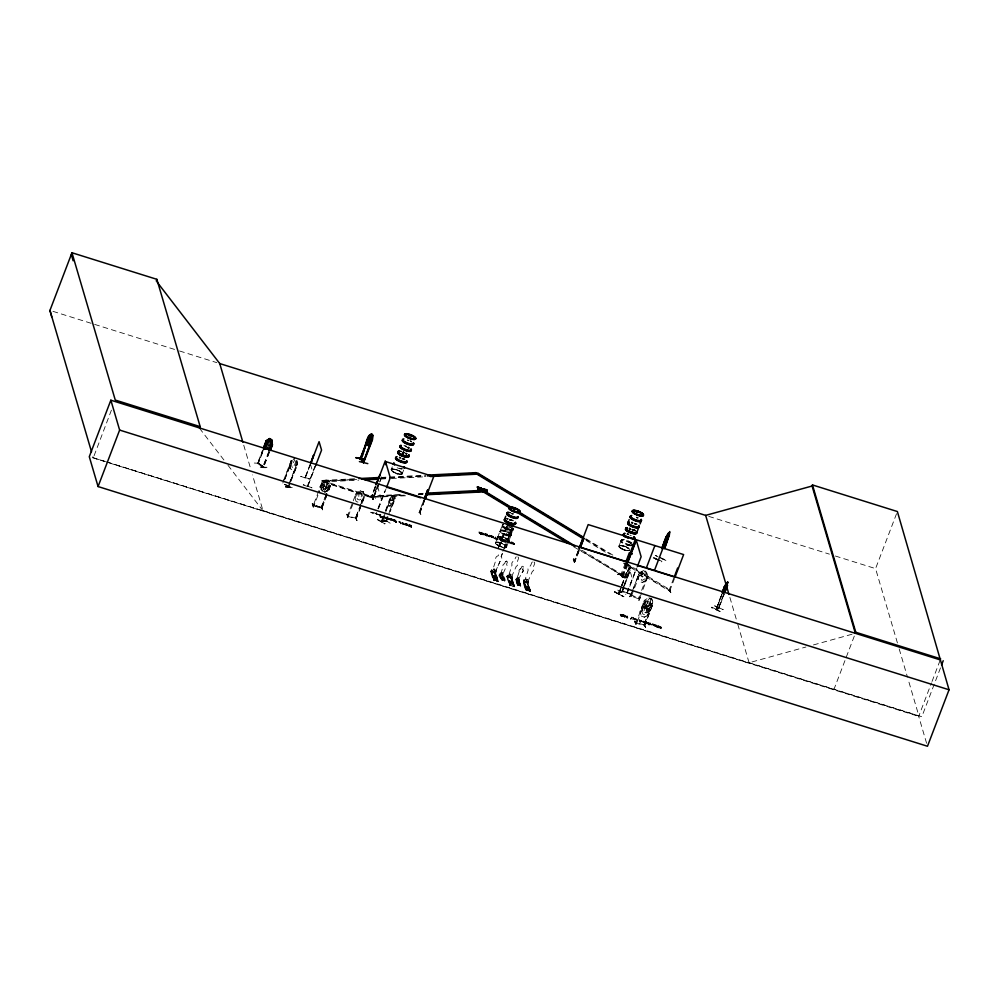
<?xml version="1.0" encoding="UTF-8"?>
<svg xmlns="http://www.w3.org/2000/svg" width="999" height="999" viewBox="0 0 999 999"><rect width="100%" height="100%" fill="white"/><g stroke="black" fill="none" stroke-linecap="round" stroke-linejoin="round"><path stroke-width="0.75" stroke-dasharray="5 3.75" d="M385.926 517.632C391.583 522.202 384.14 513.111 385.689 518.768C389.498 521.053 388.761 516.545 385.377 517.407M386.101 517.157L386.238 518.943M485.339 534.328C486.138 537.812 488.898 534.178 485.601 534.265C485.626 532.879 489.148 535.701 485.564 534.265M485.514 533.866L485.626 535.427M497.564 537.762L499.987 531.206M499.95 531.53L502.497 524.775M508.878 540.746L508.878 541.071A5.894 1.673 20.9 0 1 499.95 538.973A5.894 1.673 20.9 0 1 501.448 536.438A5.894 1.673 20.9 0 1 508.891 540.971L508.778 541.645A5.982 1.698 20.9 0 0 501.161 537.087A5.982 1.698 20.9 0 0 499.637 539.66A5.982 1.698 20.9 0 0 508.728 541.683L508.553 541.895A5.894 1.673 20.9 0 0 501.048 537.487A5.894 1.673 20.9 0 0 499.55 540.009A5.894 1.673 20.9 0 0 508.491 542.007L506.493 547.227A5.907 1.673 20.9 0 1 497.539 545.242L495.442 543.281L495.991 542.345M619.105 545.866L621.003 540.759M641.108 621.028L640.209 620.342L642.045 621.203L640.247 621.54L641.808 621.915L639.535 619.855L639.872 622.065L640.634 621.79L640.122 620.042M490.571 536.038L491.408 537.1L493.469 537.275L490.571 536.038C491.471 539.81 495.941 536.138 491.383 535.889M511.263 534.64L511.276 534.702A5.894 1.673 20.9 0 0 503.833 530.207A5.894 1.673 20.9 0 0 502.335 532.729A5.894 1.673 20.9 0 0 511.276 534.727L513.049 528.533M494.48 569.318L494.193 570.392L494.218 569.193M494.617 570.054L493.806 569.63L494.592 569.592M502.26 573.239L501.873 572.727M510.339 575.449C510.839 573.101 509.54 576.286 510.676 574.45M510.452 575.399L510.402 574.363L510.714 575.374M517.819 577.946L518.269 578.571M526.273 580.307C526.248 578.471 527.085 581.755 526.411 579.308M494.705 569.967L494.043 569.455L493.943 570.117M502.172 573.463L502.097 572.914M510.589 574.425L510.252 575.337L510.164 574.288M510.227 575.162L510.689 574.725M526.773 579.432L526.585 580.506M387.824 519.055C384.253 516.783 389.672 518.493 386.151 517.569M487.25 535.764L486.688 535.052M510.177 575.124L510.177 574.475M518.006 578.483L518.294 577.922M526.735 579.482L526.411 580.394M631.58 594.393L622.889 591.196L631.593 594.592L622.764 591.845M626.373 573.763L626.261 575.561L628.508 572.764L630.344 566.808L630.444 570.004L630.481 566.745L626.848 571.328L620.479 588.311M492.007 569.792L491.808 571.84L495.704 572.989L490.621 571.378L493.806 580.194L491.096 571.153C488.923 568.269 503.071 575.724 491.62 570.854M507.667 576.086C519.105 580.519 505.244 573.164 507.242 576.211L509.952 585.252L509.877 584.49L514.298 585.876L513.811 586.438L511.638 577.772M524.263 581.543L526.96 590.571L526.098 590.309L523.389 581.268L523.951 579.795L526.398 590.384L524.35 581.967M327.535 484.727L327.772 481.306L326.81 481.006L324.051 485.327L325.474 487.325L327.547 484.665L327.647 488.698L326.623 491.396L323.863 492.907M650.436 598.851L650.299 606.256L649.275 608.94L646.515 610.464L644.58 609.852L643.481 607.117L644.505 604.432L649.462 598.551L650.436 598.888M285.414 487L292.245 487.537M285.527 486.563L292.108 486.963M405.606 495.791L371.178 497.365L371.366 496.216L372.103 496.515M354.545 478.771L321.878 480.407L321.603 481.118L370.092 496.69C373.139 500.074 371.441 491.57 373.264 499.225L372.602 499.55L371.441 496.241M376.411 513.823L376.623 512.937M622.477 576.485L626.835 563.923M626.91 592.907L635.801 570.179L626.922 592.969L627.597 592.007M626.798 592.644L627.347 593.081L629.245 587.874M402.098 452.872L403.596 453.196M402.497 452.597L403.246 452.834M502.972 577.822L501.985 577.684M502.472 577.897L502.997 577.572M506.68 547.152L503.034 547.44L497.527 545.242A5.907 1.673 20.9 0 1 499.05 542.707A5.907 1.673 20.9 0 1 506.518 547.24M512.849 530.019L507.717 529.32L508.316 529.145M511.276 534.502L511.101 535.452A5.982 1.698 20.9 0 1 502.01 533.416A5.982 1.698 20.9 0 1 503.533 530.856A5.982 1.698 20.9 0 1 511.101 535.452L510.939 535.664A5.894 1.673 20.9 0 0 503.434 531.256A5.894 1.673 20.9 0 0 501.935 533.778A5.894 1.673 20.9 0 0 510.876 535.776L508.653 541.283L509.165 543.006L509.927 542.719L508.841 540.821L509.927 542.719M513.374 529.632L513.399 529.02M510.064 581.343L512.112 581.805L510.152 581.206M629.857 529.445L630.694 529.482M296.641 461.076L295.367 466.57L293.244 467.769L291.933 466.858L291.458 463.823L294.805 458.291M625.511 574.837L625.274 578.009L625.599 574.887M408.067 525.749C407.929 523.089 402.747 523.926 406.443 525.661C410.389 527.122 406.331 521.366 405.032 524.088M405.219 523.626L406.019 524.912L408.241 525.274M497.614 537.474L495.579 542.894M408.716 524.687L411.476 527.222C404.583 524.987 412.05 523.101 410.814 526.835L408.853 526.223M409.378 524.862L411.401 525.886L411.476 527.222M322.527 483.041L319.917 490.309M356.481 518.056C350.899 517.994 348.276 514.16 347.352 516.233L356.019 493.506L356.993 493.469L354.17 500.974M360.152 506.006L363.936 495.991M641.62 590.384L647.327 575.886M645.192 600.586L636.725 623.426L636.825 622.389L635.726 623.001L644.567 625.761L653.221 603.121L651.648 598.613L648.651 597.677L644.343 600.362L641.595 607.504L643.181 612.012L646.166 612.949L650.486 610.289M382.929 519.13L390.359 523.339L383.029 518.768M509.89 526.798L509.827 527.047A5.869 1.661 20.9 0 1 511.076 527.684A5.894 1.673 20.9 0 0 509.852 527.022L509.702 527.047M407.442 525.574L406.805 524.413L405.694 524.65L407.305 525.686L407.142 524.05L405.656 524.263M295.766 460.851L294.805 464.76L293.644 465.709L292.857 463.386L294.68 460.089M491.608 570.953L494.105 580.282L493.618 579.732L498.151 580.819L498.251 581.555L495.516 572.527L496.078 571.066L495.292 572.14L500.074 561.326A3.147 2.96 -16.4 0 0 501.161 556.693L502.31 553.583A1.573 1.474 -16.4 0 0 501.735 551.873M523.863 581.006L528.321 582.454L523.813 581.231M303.184 485.027L312 487.837L303.309 484.552M647.926 609.952L647.24 610.039L646.753 607.342L644.555 609.203L643.568 608.841M405.819 523.888L407.617 525.099M393.431 520.479C390.996 517.607 395.067 522.514 391.333 518.868L391.92 519.055C394.593 521.341 393.094 522.152 391.158 519.343L391.333 518.868M393.606 520.004L391.92 519.055M492.844 537.175L491.583 536.588M654.695 625.549C652.609 622.839 655.781 627.384 652.597 623.938L653.184 624.125C656.093 626.348 654.258 627.235 652.422 624.412L652.597 623.938M654.882 625.074L653.246 625.424L655.282 626.423M513.461 529.383L512.874 530.044L508.404 529.208M493.931 569.605L494.305 570.292L494.243 569.305M506.718 561.063L507.405 562.1L506.555 564.348A2.098 1.973 -16.4 0 1 505.831 567.444L502.672 574.612C512.275 590.496 490.172 571.228 503.146 574.825C494.018 568.731 508.216 591.158 499.787 574.138L500.462 573.126L500.337 574.487L502.822 575.274L503.184 573.975L502.972 575.536L500.024 574.612L500.462 573.126M526.261 579.507L526.585 580.307L526.86 579.595M617.757 590.109L625.898 594.38M659.29 557.405C683.89 569.018 635.764 546.465 664.897 559.652M714.735 605.844L723.239 609.652L714.685 605.931M494.105 569.58L493.793 569.53M526.66 579.795L526.66 580.357M526.66 580.232L526.223 579.707M398.751 521.94C403.858 524.762 396.403 519.005 400.949 523.026M398.901 521.553L401.123 522.552M402.622 523.226L402.934 524.512L404.782 524.288L402.734 523.189L404.757 524.363M404.583 524.837L402.447 523.701M510.926 542.907C521.466 548.476 504.645 537.062 513.736 544.318M511.101 542.445L513.911 543.856M372.028 512.212L380.856 514.96L371.915 512.787M380.731 515.559C362.25 508.866 373.426 514.31 380.856 514.935M649.475 624.363C654.532 626.198 647.252 621.44 651.048 623.463C654.695 626.635 646.241 623.501 651.573 624.375M500.699 574L503.059 566.57A2.098 1.973 -16.4 0 1 504.595 563.736L505.494 561.463M523.464 566.658L522.065 566.183L520.754 568.831A2.098 1.973 -16.4 0 0 519.205 571.628L516.833 579.02M532.492 561.975A1.573 1.474 -16.4 0 0 531.68 562.837L530.519 565.884A3.147 2.96 -16.4 0 0 528.184 570.079L524.637 581.156L527.584 582.08L529.857 591.445M385.514 517.045L385.689 518.768M484.79 534.115C488.136 533.266 488.898 537.762 485.102 535.476L485.064 533.578L487.462 534.365M484.94 533.741L485.102 535.476M620.766 614.897C629.645 615.859 615.996 613.611 622.852 616.283C616.982 615.047 626.323 617.894 622.464 615.209M620.941 614.435L621.59 614.872M661.163 626.972L658.066 625.911L661.163 626.972L658.99 626.136L658.478 626.71L661.375 627.896L657.841 626.46L659.377 627.447M658.691 626.148L660.938 627.422M507.717 576.111L511.688 578.071L511.888 576.023L512.487 576.997L511.925 578.471L507.504 577.085L507.804 574.737M633.204 619.542L633.691 618.281L634.827 619.517L635.851 618.955L637.187 620.791L635.851 618.955M111.413 410.152L93.294 457.842L105.207 461.563M269.53 451.985L263.436 467.544L257.53 463.399L262.375 450.699M262.612 450.711L257.754 463.411L263.686 467.557L263.561 466.633M257.892 463.461C257.542 461.875 259.49 463.261 258.129 463.823L263.149 451.086M262.924 451.073L258.067 463.786M254.295 463.037L260.851 463.436M260.264 467.37L260.439 466.908C281.243 468.306 246.416 467.445 267.02 467.27M268.768 451.598L262.824 467.17L263.149 466.321M268.993 451.61L262.749 467.095M269.305 451.973L263.336 467.495M283.666 480.207L291.209 460.427L290.01 463.948L290.634 468.918L292.719 470.342L296.029 468.081M282.817 483.041L291.446 460.364L294.805 458.179M284.74 479.17L292.083 460.851L284.965 479.183M291.209 460.427L292.207 460.564M288.212 486.813L289.735 482.529M288.973 483.928L296.753 464.173L290.272 481.118M288.199 485.964L288.973 486.276L288.486 487.175L288.649 486.263L285.964 484.503M291.121 480.069L297.452 464.572L296.99 460.839M290.272 482.904L288.723 487.187L284.578 484.278M290.821 481.493L297.452 464.572M310.214 463.998L304.92 478.022L310.564 464.235M305.307 478.022L310.514 464.085M309.653 478.821L300.637 476.386L309.453 479.183M308.067 485.489L307.305 486.301L315.971 463.586M307.717 486.288L316.283 463.673M316.321 463.823L307.742 486.438M313.062 506.918L312.188 503.721L313.062 506.93L313.736 506.618L312.6 503.783M313.199 505.619C312.949 503.858 314.985 505.319 313.911 505.844L319.355 491.608M313.948 505.706L314.36 504.932M321.878 480.407L370.367 495.991L370.279 497.315L322.952 481.93L323.214 481.231L357.442 479.508M323.127 482.554L323.214 481.231M320.829 489.572L324.613 483.678L320.304 486.376L321.903 490.909L324.887 491.845L329.195 489.16L327.61 484.615L324.613 483.678M320.954 508.016L329.658 485.277L330.482 485.701L329.87 485.039L321.079 508.066M321.915 508.341L327.21 494.068M330.457 485.576L327.834 492.744L324.588 494.73M327.235 494.18L321.853 508.304L313.199 505.594L321.765 482.842L325.999 480.132L328.983 481.068L330.582 485.601L327.784 492.769M347.964 517.282L347.34 517.557L347.989 517.282L347.003 514.11L346.378 514.435L347.315 517.607M348.151 516.495L353.609 502.272M360.664 504.483L355.307 518.743L359.615 507.417M361.201 503.071L363.898 496.016L364.71 496.241L362 503.321M347.365 516.108L356.106 518.968L361.463 504.732L356.168 519.005M362.038 503.434L364.822 496.228L363.236 491.733L360.239 490.796L355.944 493.481L354.558 497.04L356.156 501.573L359.128 502.41L363.449 499.825L359.128 502.41M370.279 497.315L370.367 495.991L401.436 494.43M375.324 486.076L371.178 497.365L375.636 486.176M375.724 486.463L371.603 497.44M377.422 485.651L372.714 498.226L377.447 485.764M379.32 482.992L373.414 498.451L379.358 483.104M379.882 481.543L382.093 475.736L379.907 481.655M391.221 469.63L392.27 466.845M376.348 513.074L376.099 513.986L376.323 512.837M377.984 508.479L384.627 491.071M378.072 508.766L384.727 491.358M378.284 508.578L384.94 491.158M378.384 508.866L385.951 489.023M402.609 452.909L403.109 453.071M381.83 516.695C384.215 515.184 386.476 519.318 382.043 516.72C385.09 520.117 384.603 513.161 381.518 517.794L380.931 517.607C377.872 513.086 382.43 516.358 381.593 516.958M379.745 516.908L380.956 516.595M380.931 517.607L380.719 515.859L379.558 515.197M381.368 517.257L384.278 517.744M381.818 517.557L381.943 516.908M383.229 517.869C380.769 515.322 387.862 518.906 383.466 518.106M383.391 516.096L381.156 521.728L386.276 521.191M385.552 510.452L389.735 499.088L392.807 495.317L394.543 495.129L394.967 498.563L389.835 511.525M383.853 516.046L381.431 521.903L386.601 521.391M385.801 510.601L390.359 498.776M385.189 513.374L381.968 521.89L381.88 520.841M385.726 511.963L390.621 499.013L392.807 495.404L394.63 495.167L395.154 498.763L390.297 511.476M381.893 517.095L383.154 517.994L384.515 517.432M402.135 473.976L403.671 469.967M386.151 521.428L389.048 512.799M389.585 511.376L394.53 498.301M377.41 519.755C400.274 532.592 361.788 510.651 385.102 523.439L384.64 523.938M386.188 521.453L386.463 520.604M386.064 521.416L389.51 512.749M386.825 520.566L386.513 521.391L388.149 517.12M388.773 519.53L390.234 519.492L388.948 519.055M389.735 518.893L390.509 518.606L390.696 520.342L389.735 518.893L390.696 520.342M390.109 520.154L389.922 518.431M394.018 521.353C393.893 517.032 397.614 523.026 396.353 521.578M395.716 521.216L395.592 521.865L394.455 521.353L395.766 521.403M394.505 521.528L394.63 520.879M396.578 522.177L396.703 521.528L395.691 522.227L395.492 520.479L394.318 519.817M396.128 521.878L396.753 521.703M399.275 522.165L400.587 522.327M400.424 523.763L403.072 522.552M400.936 523.926L400.599 523.289M402.56 522.39L402.897 523.014M402.922 523.988C405.844 523.551 401.785 524.263 403.933 524.712M408.916 526.423L409.041 525.749L410.989 526.361M410.814 526.835L410.864 525.924M408.541 525.162L411.263 525.911L411.376 525.199M424.6 500.524L419.892 512.986L419.056 512.737L423.763 500.162M423.801 500.274L419.105 512.612M424.563 500.412L419.88 512.849M482.879 534.802C487.337 535.489 480.094 530.057 480.931 534.49L480.344 534.315C478.146 531.98 480.182 531.018 481.118 534.028M479.158 533.603L480.369 533.304M480.344 534.315L480.144 532.554L478.971 531.893M480.781 533.953L484.503 534.315M481.006 533.666L481.356 533.616M481.256 533.404C483.703 534.403 483.429 534.627 481.368 532.704M482.642 534.565L482.08 533.553L483.928 534.128L481.431 533.216L484.315 534.777M483.703 534.44L481.468 532.942M481.306 533.791L482.567 534.702L483.928 534.128M485.651 535.639L488.049 535.439M487.275 534.827L487.387 534.14M488.186 536.226C490.909 535.452 486.8 536.738 489.473 536.663M488.249 536.451L488.374 535.764M489.16 535.601L489.922 535.314L490.109 537.037L489.16 535.601L490.109 537.037M489.522 536.85L488.436 535.976M491.333 535.751L493.643 536.913M493.431 538.061L493.556 537.375L491.358 536.888M494.155 537.974L495.541 538.936L495.104 537.462L495.904 537.187L496.166 539.135L495.904 537.187M496.341 538.661L497.789 539.822L493.968 538.449M497.789 539.822L497.914 539.148M502.197 540.696L500.074 539.947L499.875 538.436L502.322 540.047L500.699 540.122L500.474 538.611M498.226 547.627L506.306 526.448M498.476 547.652L507.117 524.987M501.86 539.585L502.634 539.298L502.822 541.021L501.86 539.585L502.822 541.021M499.238 546.578L506.78 526.81M499.488 546.615L507.03 526.848M502.235 540.834L499.875 538.436M508.029 525.736L507.005 528.434L507.317 531.456L508.466 532.355L510.427 531.131L511.451 528.446M506.456 541.183C504.945 541.558 501.211 538.736 505.244 540.122C508.978 542.17 502.072 542.457 503.321 539.572M491.658 569.68L491.346 572.027L495.766 573.414L496.078 571.066M508.878 526.411L508.903 530.282L510.589 527.759M498.214 581.568L495.292 571.965L492.345 571.041L495.904 560.027A3.147 2.96 -16.4 0 1 498.214 555.769L499.363 552.659A1.573 1.474 -16.4 0 1 500.174 551.798M503.421 539.822C509.415 541.583 499.587 540.072 505.881 541.008C501.598 541.695 508.404 540.709 503.134 540.047M508.316 529.595C507.754 529.033 499.263 525.811 503.546 524.438A5.907 1.673 20.9 0 0 507.03 528.546A5.907 1.673 20.9 0 0 513.086 528.246L513.461 528.846M494.093 571.765L495.042 569.293L493.681 568.868L492.744 571.341M502.872 551.286L511.5 528.696L512.212 529.095M504.195 548.501L511.75 528.721M501.161 556.693L502.31 553.583M511.913 528.783L511.963 528.446A5.869 1.661 20.9 0 1 511.226 530.457A5.894 1.673 20.9 0 1 503.758 527.809A5.894 1.673 20.9 0 1 503.309 525.249A5.869 1.661 20.9 0 0 503.783 527.809A5.869 1.661 20.9 0 0 511.226 530.457A5.894 1.673 20.9 0 0 512.075 528.371M504.42 548.838L511.5 528.696M495.729 570.966L495.492 572.714M504.67 548.863L512.312 529.12L512.125 526.685M509.752 543.194L509.428 540.996M509.165 543.006C506.68 539.285 505.469 541.745 509.128 542.869M510.239 542.782C511.438 539.86 517.332 545.666 512.587 544.492C507.455 542.857 513.236 541.396 514.41 544.443M501.873 574.5L502.485 572.789L501.585 572.514L500.961 574.163M502.647 574.687L502.947 573.913M501.81 577.247L502.385 577.272M504.57 580.981L502.497 575.124L503.184 573.975M507.954 576.898L508.154 574.85M512.225 576.123C511.176 583.928 518.094 595.304 511.438 577.022L508.491 576.098L512.037 565.022A3.147 2.96 -16.4 0 1 514.36 560.826L515.509 557.717A1.573 1.474 -16.4 0 1 516.321 556.855M508.916 576.473L509.84 573.926L511.213 574.425L510.239 576.823M511.438 577.197L511.888 576.023M511.463 577.085L516.221 566.383A3.147 2.96 -16.4 0 0 517.307 561.75L518.456 558.641A1.573 1.474 -16.4 0 0 517.882 556.93M519.293 579.807C512.15 575.337 521.091 586.276 517.382 584.977C511.975 571.203 520.516 585.102 517.782 585.127L516.383 578.109L516.483 579.545C517.994 581.905 520.229 578.384 519.13 580.594L516.183 579.67L516.608 578.184M517.12 579.27L517.732 577.572L518.656 577.909L518.019 579.545M518.306 579.932L521.99 572.502A2.098 1.973 -16.4 0 0 522.727 569.455L523.451 566.62M519.193 582.979L518.131 582.742M523.951 579.795L523.651 582.142L528.071 583.528L528.371 581.181L527.584 582.255M524.3 579.907L524.1 581.955L527.834 583.129L528.371 581.181M526.411 581.955L527.335 579.408L525.986 578.983L525.037 581.455M528.034 581.081L527.909 583.079M529.283 586.962L524.75 585.876L529.283 586.962C531.493 590.909 518.019 583.104 529.545 587.837M529.757 588.611L525.224 587.512L529.757 588.611C531.967 592.557 518.493 584.752 530.019 589.472M530.182 590.059L525.661 588.973L530.182 590.059L530.432 591.645M573.863 558.866L573.251 559.19M578.508 549.925L574.35 561.051L578.533 550.037M579.295 550.174L575.062 561.276L579.895 548.826M574.625 562.425L573.251 559.165L574.725 562.524L573.901 558.866M617.894 574.238L626.735 576.985L617.906 574.238M614.298 592.02C632.854 600.424 620.154 595.953 614.485 591.608L622.402 596.028M625.399 562.986L620.591 575.499L620.928 574.562L621.878 574.987M621.053 574.587L621.578 575.811L626.198 563.236M626.748 563.636L621.99 576.036M627.047 563.736L622.402 576.236M622.427 576.46L627.397 563.811M622.702 576.148L622.877 575.399M622.277 576.935L623.201 577.272M623.014 575.312L623.538 576.523L628.159 563.948M623.688 586.813C625.411 590.409 614.323 599.437 619.942 589.722M618.269 593.893L621.316 586.763M621.853 585.339L627.26 570.879M621.303 587.025L618.581 594.105L621.603 586.888M621.84 585.614L627.397 571.066L630.394 566.695M622.14 585.476L626.947 571.366M623.388 586.95L621.478 592.757L622.602 589.909M623.925 585.539L629.894 569.642M624.225 585.402L630.207 569.817M623.139 588.498L630.144 570.142M623.975 586.95L621.865 592.657L618.693 594.093M624.512 585.539L630.444 570.004M629.795 586.425L636.825 568.031M620.129 614.647C630.107 619.168 612.712 611.688 623.451 615.159M620.641 615.908L620.779 615.184L621.765 615.646M631.168 594.505L629.345 596.678L629.957 596.391M632.729 590.122L630.569 595.766L639.31 599.125M633.266 588.711L639.173 573.001L643.468 570.579L646.453 571.753L648.001 576.51L646.64 580.094L642.332 582.517L639.36 581.343L637.799 576.585L639.447 581.243M623.276 615.634L623.376 614.885M631.693 592.869L630.644 595.829L631.418 595.978M632.23 591.458L639.26 573.064L643.481 570.691C648.264 570.579 646.628 575.836 645.441 578.596L641.882 580.531L639.685 576.323L643.468 570.579M626.823 617.919L627.884 617.719L624.737 615.534L625.124 616.858L624.363 617.145L624.05 615.009L627.235 617.307L626.823 617.919L624.562 616.008L624.75 615.222M631.256 596.078L631.643 595.117L638.561 598.151M631.455 596.116L640.234 573.114M624.363 617.145L625.124 616.858M623.875 615.471L627.06 617.782L626.635 616.346L627.397 616.058L627.884 617.719M627.709 618.194L627.397 616.058M659.115 560.027C651.76 556.293 651.111 557.654 658.94 560.501M630.381 619.105L631.768 617.095L632.117 617.732L630.381 619.105L631.768 617.095M647.914 576.485L639.26 599.213L638.286 598.826L638.623 598.026M639.51 595.953L638.336 598.738M630.918 619.268L632.305 617.257M639.123 600.524L640.159 597.527L639.11 600.549L638.798 599.887M639.073 599.163L639.585 598.389M634.815 619.78L633.316 617.906L634.815 619.78L635.564 618.606L637.374 620.317M633.853 618.081L634.64 619.992L635.676 619.43M636.213 624.637L635.401 620.991L636.388 624.163L635.714 624.487L634.815 621.278L635.726 624.462M637.187 620.791L636.113 618.781M636.088 622.165L635.951 623.201L644.417 600.399L645.242 600.686M636.613 623.251L637.025 622.477M661.575 561.875L661.912 561.313L657.692 559.428M639.872 622.065L639.535 619.855M640.159 620.167L642.669 621.54L640.297 621.715L642.17 622.215L643.731 621.153L645.841 622.14L645.816 623.164L643.181 622.489L642.919 620.978M643.019 621.216C646.528 621.765 645.766 623.576 642.856 622.077M652.534 602.609L643.718 625.624L652.322 602.822L653.134 603.259L651.56 598.688L648.663 597.777L645.878 600.849L644.855 603.533L645.953 606.268L647.889 606.868L650.649 605.357L651.673 602.659L651.573 598.726M644.58 625.886L653.234 603.146M646.465 623.164L648.426 623.301L649.138 624.974L648.813 622.752L647.989 623.576L645.903 621.853L647.752 623.089L646.291 623.638L647.752 623.089M644.255 624.213L645.541 627.509L644.343 623.826M646.291 623.638L647.202 623.388M647.989 623.576L648.214 622.577M649.138 624.974L648.813 622.752M648.551 624.787L648.426 623.301M651.398 624.85L649.362 623.001M649.512 624.587L649.625 623.875M653.184 624.125L655.307 625.761L652.422 624.412M623.351 563.074L668.593 590.559L669.954 589.797L669.655 590.834M655.219 626.211C656.318 622.802 658.416 628.021 657.841 627.247M673.713 578.209L668.905 590.734L670.017 590.172M655.769 626.598L655.893 625.961L656.98 626.298L655.769 626.598L657.03 626.473L655.893 625.961M669.705 590.996L674.512 578.458M669.892 591.033L670.167 590.097L669.367 589.835M657.392 626.947L657.966 626.61L656.955 627.297L656.755 625.549L655.581 624.887M669.38 589.385L670.853 592.719L669.555 588.923M661.375 627.896C652.335 627.434 665.796 627.996 658.628 626.585M658.353 627.722L658.491 626.997M658.316 627.472L660.739 627.622M716.083 609.278L721.715 593.906M721.99 593.756L716.408 609.477M722.015 594.043L716.046 609.59C719.879 610.189 719.018 604.969 718.83 608.116L724.375 593.818M716.158 609.577L722.277 593.893M718.368 607.904L723.813 593.843M724.113 593.968L718.793 608.091M711.875 607.142L720.092 611.45L711.55 607.692M897.427 642.944L875.574 568.606L897.377 511.538M833.803 689.809L855.369 633.316M926.597 743.268L918.705 716.383L931.493 682.879M932.042 681.443L940.271 659.902M940.484 667.894L921.827 716.733L749.088 662.749L805.968 647.002M660.526 628.184L658.528 627.247M621.353 539.972L620.966 541.083M514.597 543.98L512.312 543.856L510.427 542.32M646.003 622.689L642.732 621.453L645.479 622.414L643.618 621.828M495.292 571.965L500.074 561.326M527.609 582.142L532.355 571.378A3.147 2.96 -16.4 0 0 533.441 566.745L534.627 563.761A1.573 1.474 -16.4 0 0 533.691 561.888M629.457 567.594L627.16 573.613L629.545 567.644M653.196 557.991L658.965 560.389M653.508 557.467L656.293 558.791M642.432 622.115L641.52 621.003M719.942 611.525L711.588 607.617M716.608 608.816L716.733 608.641M614.447 591.658L622.727 595.554M366.883 495.604L375.649 498.239M626.573 577.36L617.669 574.537M652.21 624.525L649.687 624.113M388.636 518.743L385.864 518.294M632.617 619.355L633.316 617.906M639.16 573.026L639.984 573.488M644.268 571.565L645.242 571.915L645.017 575.337L642.944 577.934L641.533 575.774L644.28 571.528M642.32 582.417L646.64 580.094M393.194 495.804L390.896 501.823L392.532 500.312L393.269 495.854M629.832 596.878L631.293 594.03M647.052 576.186L647.802 576.585M638.511 598.239L639.622 598.301M638.623 600.349L640.159 597.527M494.493 570.142L494.255 569.667M629.382 567.257L627.534 571.366M628.733 573.339L626.298 577.447L628.846 573.401M404.22 524.138L403.097 523.513M526.997 580.082L526.336 579.57L526.91 579.907M648.101 602.135L645.342 606.455L646.765 608.466L648.838 605.794L649.063 602.434L648.089 602.097M646.44 606.405L644.268 609.115L644.13 612.387M635.002 619.305L635.564 618.606M390.447 505.869L393.594 502.147L390.522 505.919L388.711 506.068L388.361 502.672L388.786 506.106M623.613 616.146L620.741 615.172M360.239 490.796L356.443 496.653L357.542 499.388L359.478 499.987L362.237 498.476L363.236 491.733M371.616 496.341L372.627 499.5M574.238 562.35L573.314 559.14M621.565 574.4L622.227 574.1L623.214 577.285L621.066 574.163L622.165 577.297M312.749 503.446L313.499 506.993M346.828 514.485L347.802 517.757M619.268 593.181L618.568 593.106L621.703 592.17M388.012 518.593L386.388 518.256M487.425 535.289L485.801 534.964M526.635 580.057L526.498 580.307M322.078 490.497L323.776 489.11L323.264 485.939L324.463 488.736L327.26 487.15L324.775 489.448L325.387 492.495M645.092 612.687L646.565 611.6L647.402 606.705M503.446 524.7C499.288 525.811 506.955 529.507 508.479 529.545M507.717 529.22L508.266 529.707M510.964 532.642L507.817 534.915L506.056 533.516L505.669 528.558L506.056 533.516M402.247 473.613A5.869 1.661 20.9 0 1 393.344 471.628A5.869 1.661 20.9 0 1 394.83 469.105A5.869 1.661 20.9 0 1 402.247 473.613C394.368 477.534 382.492 462.5 401.273 472.102M320.292 486.338L324.638 483.816M320.417 486.363L321.978 490.834L324.875 491.708L329.208 489.185M642.969 603.92L647.265 601.223L650.262 602.16L651.86 606.705L647.552 609.39L644.542 608.416L643.044 603.983M647.539 609.29L651.872 606.73M650.399 610.227L646.153 612.837L643.244 611.888L641.583 607.467M641.52 616.271L644.492 617.107L648.826 614.547L644.505 617.207L641.508 616.233L639.922 611.738L641.296 608.141L645.604 605.494L648.601 606.43L650.199 610.963L648.601 606.43L645.616 605.519L641.808 611.351L642.906 614.085L644.842 614.685L647.602 613.174L648.626 610.476L648.526 606.505M716.308 608.691L718.618 607.392M718.905 607.529L716.358 608.766M376.448 514.085L376.723 513.249M625.187 577.959L626.398 577.41M621.765 591.633L621.84 591.645M618.881 593.219L621.415 592.032M491.958 571.428C496.241 592.482 494.892 571.64 490.996 571.316M494.23 572.539L496.803 581.118L494.18 572.477L495.142 572.802M495.516 572.527L498.126 581.543M502.235 574.775L503.633 580.681L502.235 574.775L504.483 580.669L501.685 580.057M509.902 585.252L506.768 576.435L511.663 577.597L510.901 577.747M494.655 572.265L497.277 581.268L498.039 581.106L493.156 579.982L490.621 571.378M510.839 585.501L508.104 576.485M510.801 577.322L513.511 586.351L510.327 577.534L511.013 577.759M518.706 580.194L520.379 585.913L518.506 580.132M512.899 586.176L513.536 586.338M529.682 591.396L526.948 582.38L529.57 591.383L530.332 591.221L525.437 590.059L522.927 581.493L527.809 582.654L530.519 591.683M517.37 584.964L520.779 586.026L518.956 580.007M520.154 585.864L520.704 585.539L517.832 585.114M409.203 525.337L411.213 525.899M382.242 521.053L381.493 520.929L386.238 520.829M493.031 536.7L491.396 537.05L493.369 537.837M718.581 607.792L715.721 609.415M813.448 644.929L853.87 633.741M495.991 542.357L501.998 543.381L506.68 546.74A5.869 1.661 20.9 0 0 499.2 542.37A5.894 1.673 20.9 0 0 497.689 544.88A5.894 1.673 20.9 0 0 506.643 546.878A5.894 1.673 20.9 0 0 499.188 542.357A5.869 1.661 20.9 0 0 497.702 544.88A5.869 1.661 20.9 0 0 506.618 546.878L506.58 546.79M420.204 512.162L419.305 511.875M574.213 560.876L575.237 561.288L574.437 561.063M321.241 507.092L322.128 507.367M644.118 624.837L644.892 625.062L644.08 624.675M389.048 500.874L394.205 500.312M388.773 505.969L390.534 505.831M389.86 499.15L392.882 495.454M395.154 498.763L394.817 498.563M381.93 521.103L385.976 520.679M643.718 608.628L646.428 606.655L646.291 603.546L647.115 606.281L650.024 604.77L647.439 606.992L647.939 609.914M647.027 623.863L648.251 623.763M621.952 574.475L623.014 577.622M622.614 577.559L621.291 573.751M635.751 624.437L634.852 621.266M506.73 561.113L505.369 561.7M499.575 574.225L501.261 579.944M506.818 576.498L509.39 585.064L514.323 586.625M510.689 577.472L513.424 586.326M516.57 579.395L515.721 579.283L517.445 585.002M518.094 580.019L519.805 585.739M514.16 586.338L511.55 577.747M529.445 591.133L526.935 582.554M380.994 477.435L421.453 475.399M321.603 481.118L354.283 479.47M380.731 478.146L425.849 475.874M380.781 478.334L425.899 476.061M322.952 481.93L358.728 480.132M380.519 479.033L389.847 478.558M391.408 478.484L425.636 476.76M418.519 493.568L423.176 493.331M370.092 496.69L404.27 494.98M418.244 494.268L422.914 494.03M404.333 495.167L371.703 496.803L370.367 495.991M418.306 494.455L422.964 494.218M621.715 575.087L622.814 575.037L580.294 549.213M573.626 546.74L622.539 575.736L578.696 549.113M668.593 590.559L669.68 590.496L624.437 563.024M648.376 623.101L646.678 622.09M391.958 519.193L394.23 520.217L392.17 519.88M653.221 624.263L655.244 624.899L656.955 627.297M399.975 474.388L401.036 474.438M385.951 517.869L388.449 519.205M485.377 534.565L486.663 534.852M258.067 462.587L258.441 462.999M263.224 466.508L258.354 463.236M290.771 468.856L290.072 463.948M288.286 486.126L285.726 484.49M285.402 486.913L291.983 487.275M292.232 487.574L285.314 487M511.963 529.07L510.939 532.704M507.829 534.802L506.118 533.441M356.493 518.181L355.669 517.794M636.975 622.589L636.226 622.215M401.548 451.448L400.262 451.248A5.907 1.673 20.9 0 1 401.548 451.461M402.56 452.572L402.722 452.622A5.894 1.673 20.9 0 1 404.108 453.146A5.869 1.661 20.9 0 0 402.672 452.647M502.01 577.36L503.059 577.872M393.956 521.141L391.158 519.343M493.618 537.587L491.296 536.775L490.746 535.576M394.193 520.879L391.883 520.067M655.456 625.961L653.334 625.249M313.249 505.494L321.79 508.166M348.476 515.671L347.864 515.496M403.059 453.284L402.335 453.059M630.619 528.671L629.208 528.284A5.907 1.673 20.9 0 1 630.631 528.633L629.195 528.309M263.748 466.72L258.579 463.249M653.433 624.949L656.83 625.861L657.542 627.484M410.676 526.386L408.916 525.686M420.904 514.672L419.53 511.288L420.517 514.473M373.364 498.264L372.664 498.051L373.526 498.339M418.956 512.674L419.78 512.824M621.453 575.674L620.791 575.574M708.753 516.371L829.407 554.145M835.364 556.018L875.574 568.606M52.935 311.338L93.144 323.926M94.63 324.388L178.047 350.512M179.533 350.974L216.771 362.637M325.999 480.157L328.996 481.093M360.252 490.896L363.161 491.845L364.722 496.266M323.401 481.843L370.542 496.603M305.269 477.197L304.957 478.022M321.79 482.892C323.601 482.33 318.306 487.362 318.943 489.96L320.13 493.331M490.297 536.563L489.335 535.127M502.997 540.546L502.047 539.11M503.234 540.559L505.656 541.321M481.893 534.028L483.753 534.602M503.846 540.896L505.706 541.483M480.531 533.841L481.231 534.253M494.205 538.174L497.964 539.348M394.106 520.654L395.204 520.829L395.691 522.227M382.48 517.32L384.328 517.894M381.106 517.132L381.755 517.382M394.455 521.353L395.542 521.69M395.879 521.753L396.528 522.002M409.091 525.949L411.65 526.748M650.274 602.197L647.277 601.261L647.165 604.57L649.6 603.783L650.199 602.21L651.748 606.705M355.706 517.357L357.13 520.679M321.69 506.281L322.39 509.852M500.636 573.713L500.237 573.051M516.783 578.771L516.383 578.109M516.008 579.095L519.243 579.994M639.348 620.329L640.459 622.252M645.429 622.252L643.006 621.49L645.866 623.064M646.503 622.564L645.729 622.315L647.577 623.563M643.443 622.302L645.292 622.877M657.142 626.835L657.792 627.072M530.444 590.921L526.023 589.547L526.136 590.297M262.949 510.539L918.88 715.921L907.916 678.633M106.693 462.025L263.049 510.889L252.472 474.912M105.17 461.451L93.257 457.717L92.383 454.745M106.656 461.913L749.188 663.099L737.299 622.664M92.27 457.617L104.171 461.351M110.127 463.211L918.705 716.383M631.568 595.254L630.968 594.992M518.481 582.492L519.143 582.629M487.212 534.615C483.753 533.928 486.938 534.752 487.874 535.914M638.486 574.787L647.34 578.284M659.989 627.484L661.201 628.359M622.277 615.684L623.488 616.558M623.189 615.359L620.304 614.26M633.466 529.807L632.08 529.183A5.907 1.673 20.9 0 1 634.715 530.444L633.466 529.807L634.702 530.494M505.469 528.384L506.868 528.995M498.776 545.916L500.162 546.528M575.511 560.364L574.6 560.189M405.719 453.221L406.955 453.896A5.907 1.673 20.9 0 0 405.694 453.246M394.63 495.167L392.957 501.336L390.422 504.395L389.598 501.698M288.336 487.087L284.34 484.265M586.113 538.873L614.06 555.856M626.036 563.124L669.954 589.797M585.027 538.936L610.314 554.283M586.088 540.447L607.38 553.384M619.929 547.877L626.423 550.761A5.907 1.673 20.9 0 1 619.243 547.227L619.904 547.864L619.205 547.202A5.907 1.673 20.9 0 1 622.439 546.028A5.907 1.673 20.9 0 1 629.62 549.55M400.262 471.416L402.322 473.351M296.516 464.16L297.29 464.547L296.691 459.665M669.48 589.335L670.466 592.519M621.565 574.288L622.552 577.447M419.655 510.926L420.641 514.073M355.944 516.945L356.793 520.504M355.819 517.307L356.643 520.529M321.953 506.83L322.502 509.802M516.296 579.457L518.019 585.177M520.704 586.013L518.806 579.632M497.602 581.381L496.715 581.081M510.314 575.049L510.526 574.6M199.538 428.284L224.188 460.339M227.972 465.272L263.049 510.889M619.193 547.19C618.331 542.981 627.559 547.377 629.02 548.688A5.907 1.673 20.9 0 0 621.253 545.591A5.907 1.673 20.9 0 0 620.029 547.664A5.907 1.673 20.9 0 0 627.784 550.749M523.401 581.268L526.311 590.359M518.444 580.119L520.179 585.851M507.255 576.211L509.752 584.964M500.499 574.5L502.235 580.244M497.277 581.268L494.542 572.415M494.692 580.444L491.483 571.64M573.638 559.24L574.725 562.524M899.175 648.888L907.479 677.135M729.882 597.427L736.862 621.191M649.25 623.701L652.035 624.999M627.959 563.848L632.504 579.32M645.541 627.559L644.118 624.238L645.042 627.409M643.806 624.875L636.962 622.827M626.81 615.871L627.235 617.307M624.05 615.009L624.949 617.332M522.714 569.405L522.727 569.455A2.098 1.973 -16.4 0 1 521.99 572.502L522.002 572.539M520.741 568.793L520.754 568.831A2.098 1.973 -16.4 0 0 519.218 571.665L519.218 571.665M519.105 578.97L519.505 579.62M495.292 536.987L495.716 538.473M480.931 534.49L480.457 533.054L478.846 532.554M396.278 522.415L395.691 520.879L394.193 520.479M377.51 486.251L381.643 500.312M381.518 517.794L381.031 516.358L379.433 515.846M328.921 481.181L329.008 485.114L327.984 487.799L325.224 489.323L323.289 488.723L322.19 485.989L325.999 480.132M310.464 464.248L312.937 472.689M312.525 503.821L313.549 507.092M243.744 445.217L250.737 468.968M324.101 489.797L324.55 492.42M399.463 521.703L400.412 522.789M407.704 447.964A5.894 1.673 20.9 0 1 408.941 448.638M405.007 446.441A5.982 1.698 20.9 0 1 409.128 448.276M405.132 446.128A5.982 1.698 20.9 0 1 406.593 446.653M408.004 447.265A5.982 1.698 20.9 0 1 409.253 447.952M403.871 445.417A5.894 1.673 20.9 0 1 406.718 446.303M408.104 446.915A5.894 1.673 20.9 0 1 409.34 447.589M407.38 440.209A5.982 1.698 20.9 0 1 408.853 440.734M410.264 441.358A5.982 1.698 20.9 0 1 411.513 442.033M407.505 439.897A5.982 1.698 20.9 0 1 408.978 440.409M410.377 441.034A5.982 1.698 20.9 0 1 411.638 441.72M410.489 440.684A5.894 1.673 20.9 0 1 411.713 441.358M402.784 452.322A5.907 1.673 20.9 0 1 404.233 452.834M405.619 453.446A5.907 1.673 20.9 0 1 406.855 454.12M399.175 457.592A5.982 1.698 20.9 0 1 400.599 457.979M402.073 458.504A5.982 1.698 20.9 0 1 404.72 459.802M399.3 457.28A5.982 1.698 20.9 0 1 400.724 457.654M402.185 458.179A5.982 1.698 20.9 0 1 404.845 459.49M399.463 456.943A5.894 1.673 20.9 0 1 400.874 457.33M403.708 458.454A5.894 1.673 20.9 0 1 404.932 459.128M399.063 457.992A5.894 1.673 20.9 0 1 400.474 458.366M401.923 458.891A5.894 1.673 20.9 0 1 403.309 459.503M401.935 469.155A5.894 1.673 20.9 0 1 395.179 466.758M402.11 468.831A5.982 1.698 20.9 0 1 399.4 468.219M402.235 468.506A5.982 1.698 20.9 0 1 400.949 468.281M631.231 523.039A5.894 1.673 20.9 0 1 632.629 523.426M634.078 523.938A5.894 1.673 20.9 0 1 635.464 524.55M631.455 522.327A5.982 1.698 20.9 0 1 632.879 522.714M634.353 523.226A5.982 1.698 20.9 0 1 637.012 524.537M631.618 521.99A5.894 1.673 20.9 0 1 633.029 522.377M635.864 523.501A5.894 1.673 20.9 0 1 637.1 524.175M631.331 522.652A5.982 1.698 20.9 0 1 632.767 523.026M634.228 523.551A5.982 1.698 20.9 0 1 635.639 524.175M636.463 517.707A5.894 1.673 20.9 0 1 637.837 518.319M636.613 517.32A5.982 1.698 20.9 0 1 638.011 517.944M636.738 516.995A5.982 1.698 20.9 0 1 638.136 517.619M629.62 550.511A5.894 1.673 20.9 0 1 621.478 548.439A5.894 1.673 20.9 0 1 620.591 545.417A5.894 1.673 20.9 0 1 629.045 548.538A5.869 1.661 20.9 0 0 620.604 545.429A5.869 1.661 20.9 0 0 621.49 548.439A5.869 1.661 20.9 0 0 629.607 550.499M629.133 528.508A5.907 1.673 20.9 0 1 630.544 528.896M631.992 529.408A5.907 1.673 20.9 0 1 634.615 530.694M630.082 544.692A5.894 1.673 20.9 0 1 622.077 541.383A5.894 1.673 20.9 0 1 624.4 539.672A5.894 1.673 20.9 0 1 632.005 543.281M630.731 545.779A5.894 1.673 20.9 0 1 622.577 543.106A5.894 1.673 20.9 0 1 622.789 540.559A5.894 1.673 20.9 0 1 630.906 543.668M630.931 545.454A5.982 1.698 20.9 0 1 622.664 542.744A5.982 1.698 20.9 0 1 622.877 540.159A5.982 1.698 20.9 0 1 631.118 543.319M631.056 545.129A5.982 1.698 20.9 0 1 622.789 542.432A5.982 1.698 20.9 0 1 623.001 539.835A5.982 1.698 20.9 0 1 631.231 542.994M626.935 534.178A5.982 1.698 20.9 0 1 628.359 534.565M629.82 535.089A5.982 1.698 20.9 0 1 631.231 535.714M627.222 533.528A5.894 1.673 20.9 0 1 628.621 533.916M627.047 533.866A5.982 1.698 20.9 0 1 628.483 534.24M513.011 528.446A5.907 1.673 20.9 0 1 506.955 528.758A5.907 1.673 20.9 0 1 503.508 524.675M506.955 518.456A5.894 1.673 20.9 0 1 508.229 518.668M511.088 519.567A5.894 1.673 20.9 0 1 513.711 520.854M509.24 520.092A5.894 1.673 20.9 0 1 510.689 520.604M506.655 519.093A5.982 1.698 20.9 0 1 507.942 519.318M509.365 519.705A5.982 1.698 20.9 0 1 512.237 520.854M506.768 518.781A5.982 1.698 20.9 0 1 508.066 519.005M509.49 519.38A5.982 1.698 20.9 0 1 512.362 520.529M511.613 513.861A5.894 1.673 20.9 0 1 513.061 514.373M509.028 512.862A5.982 1.698 20.9 0 1 510.327 513.086M511.75 513.474A5.982 1.698 20.9 0 1 513.211 513.998M509.153 512.549A5.982 1.698 20.9 0 1 510.439 512.762M511.875 513.149A5.982 1.698 20.9 0 1 513.336 513.673M509.34 512.212A5.894 1.673 20.9 0 1 510.614 512.437M513.099 528.084A5.869 1.661 20.9 0 1 507.817 528.658A5.869 1.661 20.9 0 1 502.922 524.475M512.212 528.059A5.907 1.673 20.9 0 1 511.363 530.169A5.907 1.673 20.9 0 1 503.871 527.497A5.907 1.673 20.9 0 1 503.409 524.937M509.977 526.71A5.907 1.673 20.9 0 1 511.213 527.385M507.242 541.658L509.078 542.694L507.517 541.558L509.04 541.508L507.305 541.608M394.056 520.579L391.983 520.354L392.12 519.705L394.056 520.579M326.411 484.89L325.574 489.822L323.139 490.609L323.289 487.337L325.437 484.59L326.411 484.89M362.025 491.97L361.201 496.903L358.766 497.689L358.903 494.418L361.064 491.67L362.038 492.007M494.018 575.973L495.879 576.985L494.018 575.973M526.311 586.088L528.271 586.863L526.311 586.163M492.569 575.461L496.99 576.848L492.569 575.461M492.819 576.336L497.24 577.722L492.819 576.336M493.044 577.11L497.465 578.496L493.044 577.11M493.294 577.984L497.714 579.358L493.294 577.984M493.469 578.558L497.889 579.944L493.469 578.558M500.836 576.91L503.783 577.834L500.836 576.91M501.011 577.497L503.958 578.421L501.011 577.497M501.161 578.009L504.108 578.933L501.161 578.009M501.323 578.583L504.27 579.507L501.323 578.583M501.436 578.97L504.395 579.895L501.436 578.97M508.716 580.519L513.136 581.905L508.716 580.519M508.966 581.393L513.386 582.779L508.966 581.393M509.19 582.167L513.611 583.553L509.19 582.167M509.453 583.041L513.873 584.415L509.453 583.041M509.615 583.616L514.035 585.002L509.615 583.616M516.982 581.967L519.93 582.892L516.982 581.967M517.157 582.554L520.104 583.478L517.157 582.554M517.307 583.066L520.254 583.99L517.307 583.066M517.482 583.641L520.429 584.565L517.482 583.641M517.594 584.028L520.541 584.952L517.594 584.028M372.09 496.378L373.089 499.7L372.09 496.378M668.918 590.609L669.792 591.008L668.918 590.609M630.719 528.421L629.295 528.034A5.907 1.673 20.9 0 1 630.719 528.434M321.154 507.33L314.273 505.169L321.154 507.33M404.42 452.347L402.959 451.835A5.907 1.673 20.9 0 1 404.408 452.347M404.32 452.597L402.859 452.085A5.907 1.673 20.9 0 1 404.308 452.622M634.815 530.232L633.566 529.545A5.907 1.673 20.9 0 1 635.789 530.919L634.815 530.232M407.055 453.646L405.806 452.972A5.907 1.673 20.9 0 1 407.043 453.646M401.623 451.323A5.882 1.673 20.9 0 0 400.349 451.111A5.869 1.661 20.9 0 1 401.623 451.336M393.181 471.978A5.907 1.673 20.9 0 0 402.16 473.988A5.907 1.673 20.9 0 0 394.68 469.443A5.907 1.673 20.9 0 0 393.181 471.978M393.256 471.778A5.907 1.673 20.9 0 0 402.235 473.776A5.907 1.673 20.9 0 0 394.767 469.243A5.907 1.673 20.9 0 0 393.256 471.778M406.718 454.433A5.894 1.673 20.9 0 0 405.494 453.758A5.869 1.661 20.9 0 1 406.705 454.433M635.826 530.769A5.894 1.673 20.9 0 0 633.603 529.42A5.869 1.661 20.9 0 1 635.814 530.769M630.419 529.22A5.894 1.673 20.9 0 0 629.02 528.846A5.869 1.661 20.9 0 1 630.419 529.22M634.477 531.018A5.894 1.673 20.9 0 0 631.868 529.732A5.869 1.661 20.9 0 1 634.465 531.018M499.762 539.335A5.982 1.698 20.9 0 0 508.841 541.358A5.982 1.698 20.9 0 0 501.273 536.763A5.982 1.698 20.9 0 0 499.762 539.335M502.135 533.104A5.982 1.698 20.9 0 0 511.226 535.127A5.982 1.698 20.9 0 0 503.658 530.531A5.982 1.698 20.9 0 0 502.135 533.104"/><path stroke-width="1.5" d="M367.844 439.797L367.395 444.605L368.569 445.904L370.879 443.494M367.794 439.785L367.482 444.63L368.581 445.791M371.591 433.878L369.093 436.263L360.352 459.078C364.61 457.617 365.809 429.682 372.677 435.164L372.315 439.997L371.64 439.56L363.336 462.525L363.274 461.351M363.661 462.587L372.365 439.997L372.677 435.164L371.503 433.866M363.611 462.549L360.189 458.791L368.806 436.201L369.518 436.301M363.261 462.475L372.078 439.685M403.546 456.031L404.12 456.019M404.008 456.281L403.509 456.093M408.841 434.952L409.54 435.427M409.34 434.802L408.741 435.015L409.715 435.552M410.452 435.626L409.215 434.84M410.989 438.524L410.139 438.186M514.135 508.853L513.174 508.229L513.873 508.766M514.385 511.588L515.359 511.925M513.461 508.154L514.448 508.741M513.823 508.841L514.747 509.003L514.273 508.254M636.788 511.663L637.175 511.588M636.863 511.426L638.211 512.212M637.787 511.65L638.136 512.325L637 512.075M665.421 539.547L665.247 541.321L667.369 538.461L669.342 532.567M723.788 589.223L723.613 590.996L725.724 588.124L727.747 582.13L724.65 592.557M664.71 540.696L664.285 543.781L667.632 539.06M664.135 548.538C666.333 547.952 671.428 521.615 669.255 535.676L664.397 548.389M722.689 593.344L722.926 590.384M666.333 538.161L666.133 539.373L668.843 533.204M724.687 587.837L724.487 589.048L727.21 582.879M359.39 461.588L367.819 463.623M372.615 435.239L370.766 442.058L369.255 443.356L368.681 439.585L371.578 433.991M409.115 455.606L409.041 455.769A5.907 1.673 20.9 0 1 401.885 455.194A5.907 1.673 20.9 0 1 399.138 451.411M371.753 434.877L371.266 438.748L369.805 441.308L369.63 439.085L371.653 434.852M724.362 592.432C727.634 585.501 726.61 587.112 727.659 582.092L724.325 586.813L722.265 592.494M666.258 536.8L662.012 548.326M51.711 316.77L49.95 310.402L71.965 252.747L156.868 279.32L200.175 426.635L199.438 427.934M940.271 659.902L110.852 400.199L89.286 456.693L98.064 486.55L927.484 746.253L949.05 689.772L897.377 511.538L812.474 484.952L812.075 486.014L855.369 633.316L855.781 632.267L812.474 484.952M156.244 280.969L156.868 279.32M98.064 486.55L119.63 430.07L110.852 400.199M263.461 447.864L266.159 440.809L269.742 438.673L271.778 439.972L272.402 444.955L270.954 448.539L268.719 449.987M263.686 447.877L266.396 440.734M263.461 449.662L266.92 441.196L263.686 449.675M269.305 450.187L271.915 444.255M269.53 450.199L271.79 444.255M269.842 450.561L272.402 444.955L271.703 439.972L269.68 438.549L266.321 440.734M270.08 450.574L272.228 444.93L271.466 444.53M310.814 462.687L313.536 455.282L311.114 462.787M311.001 462.837L319.081 441.645L321.566 450.099L315.634 465.621M355.994 457.604L364.623 459.24L356.119 457.754M360.814 458.354L360.789 459.24L360.127 458.816M375.874 484.627L380.07 474.562L376.823 483.566M376.186 484.727L385.302 460.839L390.272 477.722L386.501 487.612M385.489 464.697L386.576 461.875L433.716 476.635L425.087 499.225M424.313 498.713L427.647 489.997L428.434 490.247L425.112 498.963M424.35 498.826L427.647 489.997M475.636 473.364L475.899 472.652L583.703 538.124M477.247 473.476L476.973 474.175L583.428 538.836M583.453 537.262L478.334 473.414L478.059 474.125L430.307 476.523M477.447 486.888L478.983 488.661L477.447 486.888L481.118 488.036L479.707 488.873L481.393 490.159L479.707 488.873M479.308 488.598L478.159 487.112M481.568 489.697L479.557 488.461L477.759 489.023L479.158 488.186M478.434 489.235L479.557 488.461M480.457 487.824L480.944 488.511M481.393 490.159L480.856 489.473M510.127 507.305L482.205 490.359L481.943 491.058L509.852 508.016M483.179 488.686L484.715 490.459L483.179 488.686L486.863 489.835L485.439 490.671L487.125 491.958L485.439 490.671M486.675 490.297L485.052 490.397L483.891 488.898M487.3 491.496L485.289 490.259L483.491 490.821L484.89 489.985M483.279 491.883L483.553 491.171M484.165 491.033L485.289 490.259M512.537 508.066L484.64 491.121L484.365 491.82L425.811 494.767M487.125 491.958L486.6 491.271M504.745 518.843L505.744 516.258M580.444 547.377L583.728 538.561L582.941 538.311L579.095 548.588L588.174 524.587L635.327 539.348L626.698 561.938L579.557 547.177M580.407 547.265L583.728 538.561M628.134 522.177L629.133 519.58M636.775 532.579L638.673 527.572M640.084 523.938L641.058 521.341M625.986 561.65L629.283 552.822L630.082 553.071M627.297 562.187L630.619 553.483M627.384 562.474L630.719 553.771M627.547 562.437L636.176 539.847L641.133 556.73L637.362 566.62M627.697 562.574L636.488 539.81L683.628 554.57L674.999 577.172M654.882 545.579L646.266 568.169L654.357 570.704L662.986 548.114M661.75 548.476L665.946 537.125L669.392 532.467M662.037 548.601L668.368 533.116L666.058 537.175M662.3 548.451L668.756 533.166M663.836 548.401L668.618 535.639M674.3 576.873L677.597 568.056L678.421 568.419M722.527 592.345L724.725 586.338M722.552 592.632L726.748 582.704L724.3 586.8M722.814 592.482L727.11 582.842M724.912 592.407L727.609 585.352M941.57 665.022L943.218 660.714M723.551 592.844L725.986 588.736L723.651 592.882M509.465 525.549L510.626 523.813L511.126 524.25M508.766 524.787L510.152 522.877L511.938 524.25M269.742 438.673L266.408 444.193L266.883 447.24L268.194 448.151L270.317 446.94L271.628 440.047M409.066 435.164L409.727 435.127M410.114 438.436L410.989 438.636M514.747 509.003L513.536 508.166L514.66 508.578M515.347 511.813L514.897 511.313M638.111 512.212L637.674 511.575M638.174 514.697L638.661 514.835M631.967 533.029L631.281 532.904M510.227 522.889L507.167 525.062L510.239 522.777L512 524.175L512.187 526.648L512 524.175M268.706 449.887L271.029 448.539M727.697 582.242L726.635 582.742M477.759 489.023L478.983 488.661M479.882 488.411L481.118 488.036M483.491 490.821L484.715 490.459M485.614 490.209L486.863 489.835M729.008 594.467L705.656 515.397L812.075 486.014M514.01 508.816L514.56 508.454M514.797 511.401L515.159 511.963M636.763 532.355L636.875 532.192A5.907 1.673 20.9 0 1 629.72 531.58A5.907 1.673 20.9 0 1 626.985 527.784M359.215 478.533L379.445 477.51M427.672 475.087L475.899 472.652M363.611 479.008L369.842 478.683M439.847 475.162L449.188 474.687M460.077 474.138L469.405 473.676M362.113 479.27L379.233 478.409M427.46 475.974L478.334 473.414M364.96 479.82L377.41 479.195M427.834 493.094L482.205 490.359M427.572 493.806L430.681 493.643M439.997 493.169L449.313 492.707M460.189 492.157L469.518 491.683M426.073 494.068L484.64 491.121M362.949 462.112L363.661 462.574M410.264 435.764L409.453 435.589M638.548 515.284L637.961 515.084M265.097 444.343L265.647 449.3M637.861 512.337L636.813 511.963M372.365 439.997L371.64 439.56M355.969 457.654L364.448 459.715M427.672 490.109L428.471 490.359M582.966 538.424L583.766 538.673M632.042 553.796L631.243 553.546L632.08 553.896M477.26 487.35L477.972 487.574M483.004 489.148L483.716 489.373M477.934 488.561L478.608 488.773M483.678 490.359L484.353 490.559M200.175 426.635L115.272 400.062L71.965 252.747M855.781 632.267L940.671 658.841M637.762 565.509L644.842 567.719M655.831 571.166L673.526 576.71M386.788 487.237L420.666 497.839M119.63 430.07L949.05 689.772M637.487 511.713L637.012 511.863M361.014 458.653L363.648 461.7M360.439 458.816L369.393 436.6L368.806 436.201M519.18 512.1L574.974 545.991M519.418 512.962L573.888 546.041M519.155 513.661L568.306 543.518M266.159 440.809L266.92 441.196M485.102 490.734L486.413 491.733M479.37 488.936L480.681 489.947M363.661 461.388L360.726 458.591M157.193 282.205L219.755 363.574L705.781 515.434M219.643 363.224L242.882 442.245M49.95 310.402L91.508 451.76M71.341 254.395L73.102 260.764M410.626 449.962A5.894 1.673 20.9 0 1 406.031 450.786A5.894 1.673 20.9 0 1 399.987 446.64M411.188 450.199A5.982 1.698 20.9 0 1 405.444 450.212A5.982 1.698 20.9 0 1 400.037 446.241M400.462 445.929A5.982 1.698 20.9 0 1 401.223 445.791M408.728 454.982A5.907 1.673 20.9 0 1 402.672 455.294A5.907 1.673 20.9 0 1 399.225 451.211M413.224 443.394A5.982 1.698 20.9 0 1 407.829 443.968A5.982 1.698 20.9 0 1 402.834 439.697M411.014 448.926A5.894 1.673 20.9 0 1 405.706 449.5A5.894 1.673 20.9 0 1 400.799 445.292M412.999 443.731A5.894 1.673 20.9 0 1 407.692 444.305A5.894 1.673 20.9 0 1 402.784 440.097M410.964 449.3A5.982 1.698 20.9 0 1 404.832 449.612A5.982 1.698 20.9 0 1 401.348 445.479M413.349 443.069A5.982 1.698 20.9 0 1 407.954 443.656A5.982 1.698 20.9 0 1 402.959 439.373M413.399 442.682A5.894 1.673 20.9 0 1 407.367 442.994A5.894 1.673 20.9 0 1 403.933 438.923M393.256 464.011A5.982 1.698 20.9 0 1 394.443 463.561M404.058 467.395A5.982 1.698 20.9 0 1 404.395 467.969M408.404 455.756A5.894 1.673 20.9 0 1 403.097 456.331A5.894 1.673 20.9 0 1 398.189 452.122A5.869 1.661 20.9 0 0 402.385 456.056A5.869 1.661 20.9 0 0 408.728 456.318M406.431 461.151A5.982 1.698 20.9 0 1 401.049 461.738A5.982 1.698 20.9 0 1 396.054 457.467M404.245 466.695A5.894 1.673 20.9 0 1 404.133 468.019M394.58 465.022A5.894 1.673 20.9 0 1 393.893 464.373M393.556 463.811A5.894 1.673 20.9 0 1 394.006 463.049M406.231 461.501A5.894 1.673 20.9 0 1 400.911 462.075A5.894 1.673 20.9 0 1 395.991 457.867M393.344 464.148A5.982 1.698 20.9 0 1 393.793 463.374M404.183 467.07A5.982 1.698 20.9 0 1 404.483 468.106M406.556 460.839A5.982 1.698 20.9 0 1 401.161 461.426A5.982 1.698 20.9 0 1 396.178 457.142M406.955 461.026A5.894 1.673 20.9 0 1 399.875 460.464A5.894 1.673 20.9 0 1 397.152 456.693M408.891 456.031A5.907 1.673 20.9 0 1 401.785 455.457A5.907 1.673 20.9 0 1 399.038 451.673M393.618 464.098A5.894 1.673 20.9 0 1 394.368 463.973M638.711 527.122A5.894 1.673 20.9 0 1 633.066 527.122A5.894 1.673 20.9 0 1 627.747 523.226M628.159 522.914A5.894 1.673 20.9 0 1 628.908 522.789M638.935 526.785A5.982 1.698 20.9 0 1 631.755 526.211A5.982 1.698 20.9 0 1 628.983 522.377M636.4 531.78A5.907 1.673 20.9 0 1 630.344 532.08A5.907 1.673 20.9 0 1 626.897 527.996M640.983 519.967A5.982 1.698 20.9 0 1 635.589 520.554A5.982 1.698 20.9 0 1 630.594 516.283M638.773 525.499A5.894 1.673 20.9 0 1 633.466 526.073A5.894 1.673 20.9 0 1 628.558 521.878M640.759 520.317A5.894 1.673 20.9 0 1 635.451 520.891A5.894 1.673 20.9 0 1 630.544 516.683M638.723 525.886A5.982 1.698 20.9 0 1 632.592 526.198A5.982 1.698 20.9 0 1 629.108 522.065M641.096 519.655A5.982 1.698 20.9 0 1 634.977 519.955A5.982 1.698 20.9 0 1 631.48 515.821M641.158 519.268A5.894 1.673 20.9 0 1 635.127 519.58A5.894 1.673 20.9 0 1 631.693 515.509M631.93 544.892A5.894 1.673 20.9 0 1 631.892 545.342M636.163 532.342A5.894 1.673 20.9 0 1 630.132 532.642A5.894 1.673 20.9 0 1 626.698 528.583A5.869 1.661 20.9 0 0 630.144 532.642A5.869 1.661 20.9 0 0 636.138 532.342M634.19 537.737A5.982 1.698 20.9 0 1 634.078 539.085M628.071 538.049A5.982 1.698 20.9 0 1 626.66 537.425M625.411 536.75A5.982 1.698 20.9 0 1 623.813 534.053M633.978 538.086A5.894 1.673 20.9 0 1 633.865 539.41M625.324 537.1A5.894 1.673 20.9 0 1 624.338 536.426M623.638 535.776A5.894 1.673 20.9 0 1 623.751 534.453M633.616 536.763A5.982 1.698 20.9 0 1 631.081 538.636M628.196 537.724A5.982 1.698 20.9 0 1 624.7 533.591M634.377 537.037A5.894 1.673 20.9 0 1 631.193 538.236M629.782 537.862A5.894 1.673 20.9 0 1 624.35 535.052A5.894 1.673 20.9 0 1 624.912 533.279M636.301 532.042A5.907 1.673 20.9 0 1 630.244 532.342A5.907 1.673 20.9 0 1 626.798 528.259M632.117 545.017A5.982 1.698 20.9 0 1 631.705 545.317M514.985 523.226A5.894 1.673 20.9 0 1 509.677 523.801A5.894 1.673 20.9 0 1 504.757 519.592M515.209 522.877A5.982 1.698 20.9 0 1 509.815 523.464A5.982 1.698 20.9 0 1 504.82 519.193M517.932 517.22A5.982 1.698 20.9 0 1 510.739 516.658A5.982 1.698 20.9 0 1 507.967 512.824M515.384 522.177A5.894 1.673 20.9 0 1 509.353 522.477A5.894 1.673 20.9 0 1 505.919 518.419M517.357 516.995A5.894 1.673 20.9 0 1 512.05 517.569A5.894 1.673 20.9 0 1 507.142 513.361M515.322 522.564A5.982 1.698 20.9 0 1 509.203 522.864A5.982 1.698 20.9 0 1 505.706 518.731M518.044 516.908A5.982 1.698 20.9 0 1 510.864 516.333A5.982 1.698 20.9 0 1 508.091 512.499M518.094 516.508A5.894 1.673 20.9 0 1 511.026 515.946A5.894 1.673 20.9 0 1 508.291 512.175M270.879 440.059L269.755 445.142L268.581 446.078L267.794 443.768L270.23 439.597L270.879 440.059M406.73 436.501A5.907 1.673 20.9 0 0 415.709 438.499A5.907 1.673 20.9 0 0 408.229 433.966A5.907 1.673 20.9 0 0 406.73 436.501M406.556 437.025A5.882 1.673 20.9 0 0 415.472 439.023A5.882 1.673 20.9 0 0 408.042 434.503A5.882 1.673 20.9 0 0 406.556 437.025A5.869 1.661 20.9 0 0 415.472 438.998A5.869 1.661 20.9 0 0 408.054 434.503A5.869 1.661 20.9 0 0 406.556 437.013M406.655 436.7A5.907 1.673 20.9 0 0 415.634 438.711A5.907 1.673 20.9 0 0 408.154 434.165A5.907 1.673 20.9 0 0 406.655 436.7M402.734 455.119A5.882 1.673 20.9 0 0 408.753 454.82A5.869 1.661 20.9 0 1 402.734 455.132A5.869 1.661 20.9 0 1 399.313 451.073A5.882 1.673 20.9 0 0 402.734 455.119M634.515 513.061A5.894 1.673 20.9 0 0 643.456 515.059A5.894 1.673 20.9 0 0 636.013 510.526A5.894 1.673 20.9 0 0 634.515 513.061M634.415 513.274A5.907 1.673 20.9 0 0 643.393 515.284A5.907 1.673 20.9 0 0 635.913 510.739A5.907 1.673 20.9 0 0 634.415 513.274A5.907 1.673 20.9 0 0 643.393 515.297A5.907 1.673 20.9 0 0 635.913 510.751A5.907 1.673 20.9 0 0 634.402 513.286M629.782 531.431A5.894 1.673 20.9 0 0 636.85 531.992A5.869 1.661 20.9 0 1 629.795 531.418A5.869 1.661 20.9 0 1 627.072 527.659A5.894 1.673 20.9 0 0 629.782 531.431M634.303 513.598A5.894 1.673 20.9 0 0 643.244 515.596A5.894 1.673 20.9 0 0 635.801 511.076A5.894 1.673 20.9 0 0 634.303 513.598A5.869 1.661 20.9 0 0 643.231 515.584A5.869 1.661 20.9 0 0 635.814 511.076A5.869 1.661 20.9 0 0 634.315 513.598M511.088 509.752A5.907 1.673 20.9 0 0 520.067 511.763A5.907 1.673 20.9 0 0 512.599 507.217A5.907 1.673 20.9 0 0 511.088 509.752M510.914 510.264A5.894 1.673 20.9 0 0 519.855 512.275A5.894 1.673 20.9 0 0 512.412 507.742A5.894 1.673 20.9 0 0 510.914 510.264A5.869 1.661 20.9 0 0 519.83 512.262A5.869 1.661 20.9 0 0 512.412 507.754A5.869 1.661 20.9 0 0 510.926 510.264M511.013 509.965A5.907 1.673 20.9 0 0 519.992 511.963A5.907 1.673 20.9 0 0 512.512 507.43A5.907 1.673 20.9 0 0 511.013 509.965"/></g></svg>
